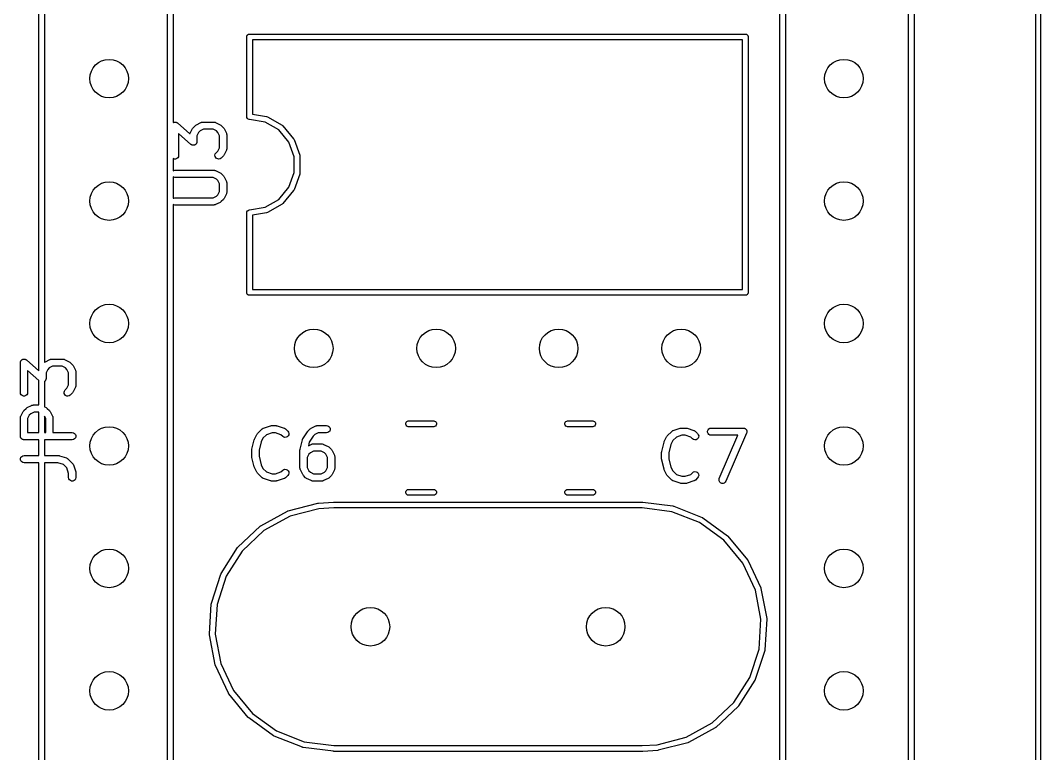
# Model space of a CAD drawing. Extents: x 202.7 to 262.5, y -125.5 to -33.7.
# Drawn here: x 241.34 to 262.5, y -101.33 to -86.12 of the extents above; entities that cross this region are included whole.
import ezdxf

# ---------------------------------------------------------------- set-up
doc = ezdxf.new("R2010")
doc.units = 0
doc.header["$MEASUREMENT"] = 0
doc.layers.add('BLACK', color=7, linetype='CONTINUOUS')

msp = doc.modelspace()

# ---------------------------------------------------------------- linework, layer by layer
at = {"layer": 'BLACK', "linetype": 'CONTINUOUS'}
for p, q in [((262.4, -115.754), (262.4, -43.7949)), ((262.5, -43.7456), (262.5, -115.804)), ((259.88, -73.2248), (259.88, -116.675)), ((244.51, -75.8948), (244.51, -88.2401)), ((257.09, -113.989), (257.09, -75.8948)), ((257.21, -75.96), (257.21, -113.94)), ((259.76, -113.94), (259.76, -75.96)), ((241.72, -93.3892), (241.72, -78.4348)), ((241.84, -78.5), (241.84, -93.2159)), ((244.39, -113.94), (244.39, -78.5)), ((246.034, -86.4544), (246.036, -86.4494)), ((246.034, -86.4597), (246.034, -86.4544)), ((246.034, -86.4598), (246.034, -86.4597)), ((246.034, -88.115), (246.034, -86.4598)), ((246.036, -86.4494), (246.037, -86.4442)), ((246.037, -86.4442), (246.039, -86.4395)), ((246.039, -86.4395), (246.041, -86.4345)), ((246.041, -86.4345), (246.045, -86.4305)), ((246.045, -86.4305), (246.047, -86.4258)), ((246.047, -86.4258), (246.051, -86.4224)), ((246.051, -86.4224), (246.055, -86.4183)), ((246.055, -86.4183), (246.059, -86.4157)), ((246.059, -86.4157), (246.064, -86.4122)), ((246.064, -86.4122), (246.069, -86.4104)), ((246.069, -86.4104), (246.073, -86.4077)), ((246.073, -86.4077), (246.078, -86.4068)), ((246.078, -86.4068), (246.083, -86.405)), ((246.083, -86.405), (246.089, -86.405)), ((246.089, -86.405), (246.089, -86.405)), ((246.089, -86.405), (256.379, -86.405)), ((246.154, -86.525), (246.154, -88.0647)), ((256.314, -86.525), (246.154, -86.525)), ((256.314, -91.705), (256.314, -86.525)), ((256.379, -86.405), (256.385, -86.405)), ((256.379, -86.405), (256.379, -86.405)), ((256.385, -86.405), (256.39, -86.4068)), ((256.39, -86.4068), (256.395, -86.4077)), ((256.395, -86.4077), (256.399, -86.4104)), ((256.399, -86.4104), (256.404, -86.4122)), ((256.404, -86.4122), (256.409, -86.4157)), ((256.409, -86.4157), (256.413, -86.4183)), ((256.413, -86.4183), (256.417, -86.4224)), ((256.417, -86.4224), (256.421, -86.4258)), ((256.421, -86.4258), (256.423, -86.4305)), ((256.423, -86.4305), (256.427, -86.4345)), ((256.427, -86.4345), (256.429, -86.4395)), ((256.429, -86.4395), (256.431, -86.4442)), ((256.431, -86.4442), (256.432, -86.4494)), ((256.432, -86.4494), (256.434, -86.4544)), ((256.434, -86.4544), (256.434, -86.4597)), ((256.434, -86.4597), (256.434, -86.4598)), ((256.434, -86.4598), (256.434, -91.7702)), ((244.516, -88.238), (244.522, -88.2345)), ((244.522, -88.2345), (244.528, -88.2336)), ((244.528, -88.2336), (244.533, -88.2316)), ((244.533, -88.2316), (244.541, -88.2316)), ((244.541, -88.2316), (244.548, -88.2305)), ((244.548, -88.2305), (244.554, -88.2316)), ((244.554, -88.2316), (244.559, -88.2316)), ((244.559, -88.2316), (244.566, -88.2341)), ((244.566, -88.2341), (244.573, -88.2355)), ((244.573, -88.2355), (244.578, -88.2385)), ((245.088, -88.2372), (245.092, -88.235)), ((245.092, -88.235), (245.101, -88.2335)), ((245.101, -88.2335), (245.109, -88.231)), ((245.109, -88.231), (245.114, -88.2312)), ((245.114, -88.2312), (245.118, -88.2305)), ((245.118, -88.2305), (245.356, -88.2305)), ((245.356, -88.2305), (245.36, -88.2312)), ((245.36, -88.2312), (245.364, -88.231)), ((245.364, -88.231), (245.373, -88.2335)), ((245.373, -88.2335), (245.382, -88.235)), ((245.382, -88.235), (245.385, -88.2372)), ((246.034, -88.1202), (246.034, -88.115)), ((246.034, -88.115), (246.034, -88.115)), ((246.034, -88.115), (246.034, -88.115)), ((246.037, -88.1358), (246.034, -88.1202)), ((246.047, -88.1542), (246.037, -88.1358)), ((246.064, -88.1678), (246.047, -88.1542)), ((246.083, -88.175), (246.064, -88.1678)), ((246.089, -88.175), (246.083, -88.175)), ((246.415, -88.2326), (246.089, -88.175)), ((246.154, -88.0647), (246.446, -88.1162)), ((246.698, -88.3956), (246.415, -88.2326)), ((246.446, -88.1162), (246.466, -88.1233)), ((246.466, -88.1233), (246.466, -88.1233)), ((246.466, -88.1233), (246.767, -88.297)), ((244.51, -88.2401), (244.516, -88.238)), ((244.578, -88.2385), (244.584, -88.2405)), ((244.584, -88.2405), (244.589, -88.2452)), ((244.589, -88.2452), (244.596, -88.249)), ((244.596, -88.249), (244.856, -88.4765)), ((244.86, -88.4624), (244.908, -88.3672)), ((244.908, -88.3672), (244.915, -88.3575)), ((244.915, -88.3575), (244.922, -88.3477)), ((244.922, -88.3477), (244.97, -88.3001)), ((244.97, -88.3001), (244.979, -88.2932)), ((244.979, -88.2932), (244.989, -88.286)), ((244.989, -88.286), (245.084, -88.2384)), ((245.037, -88.4451), (245.002, -88.5137)), ((245.067, -88.4147), (245.037, -88.4451)), ((245.136, -88.3805), (245.067, -88.4147)), ((245.084, -88.2384), (245.088, -88.2372)), ((245.338, -88.3805), (245.136, -88.3805)), ((245.407, -88.4147), (245.338, -88.3805)), ((245.385, -88.2372), (245.389, -88.2384)), ((245.389, -88.2384), (245.485, -88.286)), ((245.437, -88.4451), (245.407, -88.4147)), ((245.471, -88.5137), (245.437, -88.4451)), ((245.485, -88.286), (245.494, -88.2932)), ((245.494, -88.2932), (245.504, -88.3001)), ((245.504, -88.3001), (245.552, -88.3477)), ((245.552, -88.3477), (245.559, -88.3575)), ((245.559, -88.3575), (245.566, -88.3672)), ((245.566, -88.3672), (245.613, -88.4624)), ((246.907, -88.6455), (246.698, -88.3956)), ((246.767, -88.297), (246.767, -88.297)), ((246.767, -88.297), (246.772, -88.3015)), ((246.772, -88.3015), (246.783, -88.3104)), ((246.783, -88.3104), (246.783, -88.3104)), ((246.783, -88.3104), (247.006, -88.5764)), ((244.878, -88.6953), (244.621, -88.4708)), ((244.621, -88.4708), (244.621, -88.9245)), ((244.856, -88.4765), (244.857, -88.4703)), ((244.857, -88.4703), (244.859, -88.4666)), ((244.859, -88.4666), (244.86, -88.4624)), ((244.999, -88.6588), (244.998, -88.6645)), ((245.001, -88.6534), (244.999, -88.6588)), ((245.002, -88.6388), (245.001, -88.646)), ((245.001, -88.646), (245.001, -88.6534)), ((245.002, -88.5137), (245.002, -88.6388)), ((245.471, -88.764), (245.471, -88.5137)), ((245.613, -88.4624), (245.615, -88.4666)), ((245.615, -88.4666), (245.617, -88.4703)), ((245.617, -88.4703), (245.618, -88.479)), ((245.618, -88.479), (245.621, -88.4874)), ((245.621, -88.4874), (245.621, -88.4917)), ((245.621, -88.4917), (245.621, -88.496)), ((245.621, -88.496), (245.621, -88.7817)), ((247.019, -88.9519), (246.907, -88.6455)), ((247.006, -88.5764), (247.006, -88.5764)), ((247.006, -88.5764), (247.016, -88.5945)), ((247.016, -88.5945), (247.135, -88.9208)), ((244.884, -88.6991), (244.878, -88.6953)), ((244.89, -88.7038), (244.884, -88.6991)), ((244.895, -88.7057), (244.89, -88.7038)), ((244.9, -88.7087), (244.895, -88.7057)), ((244.907, -88.7102), (244.9, -88.7087)), ((244.914, -88.7127), (244.907, -88.7102)), ((244.92, -88.7127), (244.914, -88.7127)), ((244.926, -88.7138), (244.92, -88.7127)), ((244.933, -88.7127), (244.926, -88.7138)), ((244.94, -88.7127), (244.933, -88.7127)), ((244.946, -88.7107), (244.94, -88.7127)), ((244.952, -88.7098), (244.946, -88.7107)), ((244.958, -88.7063), (244.952, -88.7098)), ((244.965, -88.7038), (244.958, -88.7063)), ((244.969, -88.7), (244.965, -88.7038)), ((244.974, -88.6972), (244.969, -88.7)), ((244.979, -88.6917), (244.974, -88.6972)), ((244.985, -88.687), (244.979, -88.6917)), ((244.988, -88.682), (244.985, -88.687)), ((244.991, -88.6776), (244.988, -88.682)), ((244.994, -88.6708), (244.991, -88.6776)), ((244.998, -88.6645), (244.994, -88.6708)), ((245.383, -88.8928), (245.398, -88.8715)), ((245.398, -88.8715), (245.437, -88.8325)), ((245.437, -88.8325), (245.471, -88.764)), ((245.613, -88.8152), (245.566, -88.9104)), ((245.615, -88.8111), (245.613, -88.8152)), ((245.617, -88.8073), (245.615, -88.8111)), ((245.618, -88.7987), (245.617, -88.8073)), ((245.621, -88.7902), (245.618, -88.7987)), ((245.621, -88.7817), (245.621, -88.7859)), ((245.621, -88.7859), (245.621, -88.7902)), ((244.533, -88.9984), (244.51, -88.9899)), ((244.51, -88.9899), (244.51, -89.2412)), ((244.559, -88.9984), (244.533, -88.9984)), ((244.584, -88.9895), (244.559, -88.9984)), ((244.604, -88.9727), (244.584, -88.9895)), ((244.617, -88.9502), (244.604, -88.9727)), ((244.621, -88.9245), (244.617, -88.9502)), ((245.376, -88.918), (245.383, -88.8928)), ((245.379, -88.9439), (245.376, -88.918)), ((245.39, -88.9675), (245.379, -88.9439)), ((245.408, -88.986), (245.39, -88.9675)), ((245.432, -88.997), (245.408, -88.986)), ((245.458, -88.9992), (245.432, -88.997)), ((245.483, -88.9925), (245.458, -88.9992)), ((245.504, -88.9776), (245.483, -88.9925)), ((245.552, -88.9299), (245.504, -88.9776)), ((245.559, -88.9201), (245.552, -88.9299)), ((245.566, -88.9104), (245.559, -88.9201)), ((247.019, -89.2781), (247.019, -88.9519)), ((247.135, -88.9208), (247.139, -88.9414)), ((247.139, -88.9414), (247.139, -89.2886)), ((244.51, -89.2412), (244.521, -89.235)), ((244.521, -89.235), (244.546, -89.2305)), ((244.546, -89.2305), (245.356, -89.2305)), ((245.356, -89.2305), (245.36, -89.2312)), ((245.36, -89.2312), (245.364, -89.231)), ((245.364, -89.231), (245.373, -89.2335)), ((245.373, -89.2335), (245.382, -89.235)), ((245.382, -89.235), (245.385, -89.2372)), ((245.385, -89.2372), (245.389, -89.2384)), ((245.389, -89.2384), (245.485, -89.286)), ((245.485, -89.286), (245.494, -89.2932)), ((245.494, -89.2932), (245.504, -89.3001)), ((246.907, -89.5845), (247.019, -89.2781)), ((247.139, -89.2886), (247.135, -89.3092)), ((244.521, -89.376), (244.51, -89.3698)), ((244.51, -89.3698), (244.51, -89.8126)), ((244.546, -89.3805), (244.521, -89.376)), ((245.338, -89.3805), (244.546, -89.3805)), ((245.407, -89.4147), (245.338, -89.3805)), ((245.437, -89.4451), (245.407, -89.4147)), ((245.471, -89.5137), (245.437, -89.4451)), ((245.504, -89.3001), (245.552, -89.3477)), ((245.552, -89.3477), (245.559, -89.3575)), ((245.559, -89.3575), (245.566, -89.3672)), ((245.566, -89.3672), (245.613, -89.4624)), ((245.613, -89.4624), (245.615, -89.4666)), ((245.615, -89.4666), (245.617, -89.4703)), ((245.617, -89.4703), (245.618, -89.479)), ((245.618, -89.479), (245.621, -89.4874)), ((245.621, -89.4874), (245.621, -89.4917)), ((245.621, -89.4917), (245.621, -89.496)), ((245.621, -89.496), (245.621, -89.6864)), ((247.135, -89.3092), (247.016, -89.6355)), ((245.437, -89.7372), (245.471, -89.6687)), ((245.471, -89.6687), (245.471, -89.5137)), ((245.615, -89.7158), (245.613, -89.72)), ((245.617, -89.7121), (245.615, -89.7158)), ((245.618, -89.7034), (245.617, -89.7121)), ((245.621, -89.695), (245.618, -89.7034)), ((245.621, -89.6864), (245.621, -89.6907)), ((245.621, -89.6907), (245.621, -89.695)), ((246.698, -89.8344), (246.907, -89.5845)), ((247.006, -89.6536), (246.783, -89.9196)), ((247.016, -89.6355), (247.006, -89.6536)), ((244.51, -89.8126), (244.521, -89.8064)), ((244.521, -89.8064), (244.546, -89.8019)), ((244.546, -89.8019), (245.338, -89.8019)), ((245.338, -89.8019), (245.407, -89.7676)), ((245.485, -89.8964), (245.389, -89.944)), ((245.407, -89.7676), (245.437, -89.7372)), ((245.494, -89.8892), (245.485, -89.8964)), ((245.504, -89.8823), (245.494, -89.8892)), ((245.552, -89.8347), (245.504, -89.8823)), ((245.559, -89.8249), (245.552, -89.8347)), ((245.566, -89.8152), (245.559, -89.8249)), ((245.613, -89.72), (245.566, -89.8152)), ((246.415, -89.9974), (246.698, -89.8344)), ((246.774, -89.9269), (246.767, -89.933)), ((246.783, -89.9196), (246.774, -89.9269)), ((246.783, -89.9196), (246.783, -89.9196)), ((244.521, -89.9474), (244.51, -89.9412)), ((244.51, -89.9412), (244.51, -114.005)), ((244.546, -89.9519), (244.521, -89.9474)), ((245.356, -89.9519), (244.546, -89.9519)), ((245.36, -89.9512), (245.356, -89.9519)), ((245.364, -89.9514), (245.36, -89.9512)), ((245.373, -89.9489), (245.364, -89.9514)), ((245.382, -89.9474), (245.373, -89.9489)), ((245.385, -89.9452), (245.382, -89.9474)), ((245.389, -89.944), (245.385, -89.9452)), ((246.034, -90.1098), (246.037, -90.0942)), ((246.034, -91.7544), (246.034, -90.1098)), ((246.037, -90.0942), (246.047, -90.0758)), ((246.047, -90.0758), (246.064, -90.0622)), ((246.064, -90.0622), (246.083, -90.055)), ((246.083, -90.055), (246.089, -90.055)), ((246.089, -90.055), (246.415, -89.9974)), ((246.446, -90.1138), (246.154, -90.1653)), ((246.466, -90.1067), (246.446, -90.1138)), ((246.767, -89.933), (246.466, -90.1067)), ((246.466, -90.1067), (246.466, -90.1067)), ((246.767, -89.933), (246.767, -89.933)), ((246.154, -90.1653), (246.154, -91.705)), ((246.034, -91.7756), (246.034, -91.7544)), ((246.036, -91.7806), (246.034, -91.7756)), ((246.037, -91.7858), (246.036, -91.7806)), ((246.039, -91.7904), (246.037, -91.7858)), ((246.041, -91.7955), (246.039, -91.7904)), ((246.045, -91.7995), (246.041, -91.7955)), ((246.047, -91.8042), (246.045, -91.7995)), ((246.051, -91.8076), (246.047, -91.8042)), ((246.055, -91.8117), (246.051, -91.8076)), ((246.059, -91.8143), (246.055, -91.8117)), ((246.064, -91.8178), (246.059, -91.8143)), ((246.069, -91.8196), (246.064, -91.8178)), ((246.073, -91.8223), (246.069, -91.8196)), ((246.078, -91.8232), (246.073, -91.8223)), ((246.083, -91.825), (246.078, -91.8232)), ((246.089, -91.825), (246.083, -91.825)), ((256.379, -91.825), (246.089, -91.825)), ((246.089, -91.825), (246.089, -91.825)), ((246.154, -91.705), (256.314, -91.705)), ((256.385, -91.825), (256.379, -91.825)), ((256.379, -91.825), (256.379, -91.825)), ((256.39, -91.8232), (256.385, -91.825)), ((256.395, -91.8223), (256.39, -91.8232)), ((256.399, -91.8196), (256.395, -91.8223)), ((256.404, -91.8178), (256.399, -91.8196)), ((256.409, -91.8143), (256.404, -91.8178)), ((256.413, -91.8117), (256.409, -91.8143)), ((256.417, -91.8076), (256.413, -91.8117)), ((256.421, -91.8042), (256.417, -91.8076)), ((256.423, -91.7995), (256.421, -91.8042)), ((256.427, -91.7955), (256.423, -91.7995)), ((256.429, -91.7905), (256.427, -91.7955)), ((256.431, -91.7858), (256.429, -91.7905)), ((256.432, -91.7806), (256.431, -91.7858)), ((256.434, -91.7756), (256.432, -91.7806)), ((256.434, -91.7702), (256.434, -91.7703)), ((256.434, -91.7703), (256.434, -91.7756)), ((241.34, -93.2223), (241.342, -93.2151)), ((241.34, -93.8414), (241.34, -93.2223)), ((241.342, -93.2078), (241.344, -93.2024)), ((241.342, -93.2151), (241.342, -93.2078)), ((241.344, -93.2024), (241.345, -93.1967)), ((241.345, -93.1967), (241.349, -93.1903)), ((241.349, -93.1903), (241.351, -93.1835)), ((241.351, -93.1835), (241.355, -93.1791)), ((241.355, -93.1791), (241.358, -93.1741)), ((241.358, -93.1741), (241.364, -93.1694)), ((241.364, -93.1694), (241.368, -93.1639)), ((241.368, -93.1639), (241.373, -93.1611)), ((241.373, -93.1611), (241.378, -93.1574)), ((241.378, -93.1574), (241.385, -93.1549)), ((241.385, -93.1549), (241.391, -93.1513)), ((241.391, -93.1513), (241.397, -93.1505)), ((241.397, -93.1505), (241.402, -93.1485)), ((241.402, -93.1485), (241.41, -93.1485)), ((241.41, -93.1485), (241.417, -93.1473)), ((241.417, -93.1473), (241.423, -93.1485)), ((241.423, -93.1485), (241.428, -93.1485)), ((241.428, -93.1485), (241.435, -93.151)), ((241.435, -93.151), (241.442, -93.1524)), ((241.442, -93.1524), (241.447, -93.1554)), ((241.447, -93.1554), (241.453, -93.1574)), ((241.453, -93.1574), (241.458, -93.1621)), ((241.458, -93.1621), (241.465, -93.1659)), ((241.465, -93.1659), (241.72, -93.3892)), ((241.84, -93.2159), (241.848, -93.21)), ((241.848, -93.21), (241.858, -93.2029)), ((241.858, -93.2029), (241.953, -93.1553)), ((242.005, -93.2973), (241.936, -93.3316)), ((241.953, -93.1553), (241.957, -93.154)), ((241.957, -93.154), (241.961, -93.1519)), ((241.961, -93.1519), (241.97, -93.1503)), ((241.97, -93.1503), (241.978, -93.1478)), ((241.978, -93.1478), (241.983, -93.1481)), ((241.983, -93.1481), (241.987, -93.1473)), ((241.987, -93.1473), (242.225, -93.1473)), ((242.207, -93.2973), (242.005, -93.2973)), ((242.276, -93.3316), (242.207, -93.2973)), ((242.225, -93.1473), (242.229, -93.1481)), ((242.229, -93.1481), (242.233, -93.1478)), ((242.233, -93.1478), (242.242, -93.1503)), ((242.242, -93.1503), (242.251, -93.1519)), ((242.251, -93.1519), (242.254, -93.154)), ((242.254, -93.154), (242.258, -93.1553)), ((242.258, -93.1553), (242.354, -93.2029)), ((242.354, -93.2029), (242.363, -93.21)), ((242.363, -93.21), (242.373, -93.2169)), ((242.373, -93.2169), (242.421, -93.2645)), ((242.421, -93.2645), (242.428, -93.2744)), ((242.428, -93.2744), (242.435, -93.284)), ((242.435, -93.284), (242.482, -93.3793)), ((241.72, -93.5885), (241.49, -93.3876)), ((241.49, -93.3876), (241.49, -93.8414)), ((241.906, -93.362), (241.871, -93.4305)), ((241.871, -93.4305), (241.871, -93.5557)), ((241.936, -93.3316), (241.906, -93.362)), ((242.306, -93.362), (242.276, -93.3316)), ((242.34, -93.4305), (242.306, -93.362)), ((242.34, -93.6808), (242.34, -93.4305)), ((242.482, -93.3793), (242.484, -93.3834)), ((242.484, -93.3834), (242.486, -93.3872)), ((242.486, -93.3872), (242.487, -93.3958)), ((242.487, -93.3958), (242.49, -93.4042)), ((242.49, -93.4042), (242.49, -93.4085)), ((242.49, -93.4085), (242.49, -93.4128)), ((242.49, -93.4128), (242.49, -93.6985)), ((241.72, -94.0997), (241.72, -93.5885)), ((241.843, -93.6141), (241.84, -93.6159)), ((241.84, -93.6159), (241.84, -94.1365)), ((241.848, -93.6086), (241.843, -93.6141)), ((241.854, -93.6039), (241.848, -93.6086)), ((241.857, -93.5989), (241.854, -93.6039)), ((241.86, -93.5945), (241.857, -93.5989)), ((241.863, -93.5877), (241.86, -93.5945)), ((241.867, -93.5813), (241.863, -93.5877)), ((241.868, -93.5756), (241.867, -93.5813)), ((241.87, -93.5702), (241.868, -93.5756)), ((241.871, -93.5557), (241.87, -93.5629)), ((241.87, -93.5629), (241.87, -93.5702)), ((242.306, -93.7493), (242.34, -93.6808)), ((242.482, -93.7321), (242.435, -93.8273)), ((242.484, -93.7279), (242.482, -93.7321)), ((242.486, -93.7242), (242.484, -93.7279)), ((242.487, -93.7155), (242.486, -93.7242)), ((242.49, -93.7071), (242.487, -93.7155)), ((242.49, -93.6985), (242.49, -93.7028)), ((242.49, -93.7028), (242.49, -93.7071)), ((241.345, -93.867), (241.34, -93.8414)), ((241.358, -93.8896), (241.345, -93.867)), ((241.378, -93.9063), (241.358, -93.8896)), ((241.402, -93.9152), (241.378, -93.9063)), ((241.428, -93.9152), (241.402, -93.9152)), ((241.453, -93.9063), (241.428, -93.9152)), ((241.473, -93.8896), (241.453, -93.9063)), ((241.486, -93.867), (241.473, -93.8896)), ((241.49, -93.8414), (241.486, -93.867)), ((242.245, -93.8348), (242.252, -93.8097)), ((242.248, -93.8608), (242.245, -93.8348)), ((242.259, -93.8844), (242.248, -93.8608)), ((242.252, -93.8097), (242.267, -93.7883)), ((242.277, -93.9028), (242.259, -93.8844)), ((242.267, -93.7883), (242.306, -93.7493)), ((242.301, -93.9138), (242.277, -93.9028)), ((242.327, -93.9161), (242.301, -93.9138)), ((242.352, -93.9094), (242.327, -93.9161)), ((242.373, -93.8944), (242.352, -93.9094)), ((242.421, -93.8468), (242.373, -93.8944)), ((242.428, -93.837), (242.421, -93.8468)), ((242.435, -93.8273), (242.428, -93.837)), ((241.467, -94.1624), (241.477, -94.1553)), ((241.477, -94.1553), (241.572, -94.1076)), ((241.572, -94.1076), (241.576, -94.1064)), ((241.576, -94.1064), (241.58, -94.1042)), ((241.58, -94.1042), (241.589, -94.1027)), ((241.589, -94.1027), (241.597, -94.1002)), ((241.597, -94.1002), (241.602, -94.1005)), ((241.602, -94.1005), (241.606, -94.0997)), ((241.606, -94.0997), (241.72, -94.0997)), ((241.84, -94.1365), (241.877, -94.1553)), ((241.877, -94.1553), (241.887, -94.1624)), ((241.34, -94.3652), (241.341, -94.3609)), ((241.34, -94.7461), (241.34, -94.3652)), ((241.341, -94.3566), (241.343, -94.3482)), ((241.341, -94.3609), (241.341, -94.3566)), ((241.343, -94.3482), (241.345, -94.3395)), ((241.345, -94.3395), (241.347, -94.3358)), ((241.347, -94.3358), (241.348, -94.3316)), ((241.348, -94.3316), (241.396, -94.2364)), ((241.396, -94.2364), (241.403, -94.2267)), ((241.403, -94.2267), (241.41, -94.2169)), ((241.41, -94.2169), (241.458, -94.1693)), ((241.458, -94.1693), (241.467, -94.1624)), ((241.525, -94.3144), (241.49, -94.3829)), ((241.555, -94.284), (241.525, -94.3144)), ((241.624, -94.2497), (241.555, -94.284)), ((241.72, -94.2497), (241.624, -94.2497)), ((241.72, -94.6711), (241.72, -94.2497)), ((241.864, -94.3829), (241.84, -94.3345)), ((241.84, -94.3345), (241.84, -94.6711)), ((241.887, -94.1624), (241.897, -94.1693)), ((241.897, -94.1693), (241.945, -94.2169)), ((241.945, -94.2169), (241.951, -94.2268)), ((241.951, -94.2268), (241.959, -94.2364)), ((241.959, -94.2364), (242.006, -94.3316)), ((242.006, -94.3316), (242.008, -94.3358)), ((242.008, -94.3358), (242.01, -94.3395)), ((242.01, -94.3395), (242.011, -94.3482)), ((242.011, -94.3482), (242.014, -94.3566)), ((242.014, -94.3566), (242.013, -94.3609)), ((242.013, -94.3609), (242.014, -94.3652)), ((242.014, -94.3652), (242.014, -94.6711)), ((241.49, -94.3829), (241.49, -94.6711)), ((241.864, -94.6711), (241.864, -94.3829)), ((246.366, -94.5871), (246.373, -94.582)), ((246.373, -94.582), (246.377, -94.5809)), ((246.377, -94.5809), (246.381, -94.5788)), ((246.381, -94.5788), (246.524, -94.5312)), ((246.524, -94.5312), (246.536, -94.5295)), ((246.536, -94.5295), (246.548, -94.5274)), ((246.548, -94.5274), (246.643, -94.5274)), ((246.643, -94.5274), (246.655, -94.5295)), ((246.655, -94.5295), (246.667, -94.5312)), ((246.667, -94.5312), (246.809, -94.5788)), ((246.809, -94.5788), (246.813, -94.5809)), ((246.813, -94.5809), (246.817, -94.582)), ((246.817, -94.582), (246.825, -94.5871)), ((247.362, -94.5901), (247.371, -94.5829)), ((247.371, -94.5829), (247.466, -94.5353)), ((247.466, -94.5353), (247.471, -94.5341)), ((247.471, -94.5341), (247.474, -94.5319)), ((247.474, -94.5319), (247.483, -94.5304)), ((247.483, -94.5304), (247.491, -94.5279)), ((247.491, -94.5279), (247.496, -94.5281)), ((247.496, -94.5281), (247.5, -94.5274)), ((247.5, -94.5274), (247.69, -94.5274)), ((247.69, -94.5274), (247.716, -94.5319)), ((247.716, -94.5319), (247.739, -94.5449)), ((247.739, -94.5449), (247.755, -94.5649)), ((247.755, -94.5649), (247.764, -94.5894)), ((249.331, -94.4794), (249.339, -94.4595)), ((249.331, -94.5006), (249.331, -94.4794)), ((249.339, -94.5205), (249.331, -94.5006)), ((249.339, -94.4595), (249.352, -94.4433)), ((249.352, -94.5367), (249.339, -94.5205)), ((249.352, -94.4433), (249.371, -94.4327)), ((249.371, -94.5473), (249.352, -94.5367)), ((249.371, -94.4327), (249.386, -94.43)), ((249.386, -94.55), (249.371, -94.5473)), ((249.386, -94.43), (249.914, -94.43)), ((249.914, -94.55), (249.386, -94.55)), ((249.914, -94.43), (249.929, -94.4327)), ((249.929, -94.5473), (249.914, -94.55)), ((249.929, -94.4327), (249.948, -94.4433)), ((249.948, -94.5367), (249.929, -94.5473)), ((249.948, -94.4433), (249.961, -94.4595)), ((249.961, -94.5205), (249.948, -94.5367)), ((249.961, -94.4595), (249.969, -94.4794)), ((249.969, -94.5006), (249.961, -94.5205)), ((249.969, -94.4794), (249.969, -94.5006)), ((252.631, -94.4794), (252.639, -94.4595)), ((252.631, -94.5006), (252.631, -94.4794)), ((252.639, -94.5205), (252.631, -94.5006)), ((252.639, -94.4595), (252.652, -94.4433)), ((252.652, -94.5367), (252.639, -94.5205)), ((252.652, -94.4433), (252.671, -94.4327)), ((252.671, -94.5473), (252.652, -94.5367)), ((252.671, -94.4327), (252.686, -94.43)), ((252.686, -94.55), (252.671, -94.5473)), ((252.686, -94.43), (253.214, -94.43)), ((253.214, -94.55), (252.686, -94.55)), ((253.214, -94.43), (253.229, -94.4327)), ((253.229, -94.5473), (253.214, -94.55)), ((253.229, -94.4327), (253.248, -94.4433)), ((253.248, -94.5367), (253.229, -94.5473)), ((253.248, -94.4433), (253.261, -94.4595)), ((253.261, -94.5205), (253.248, -94.5367)), ((253.261, -94.4595), (253.269, -94.4794)), ((253.269, -94.5006), (253.261, -94.5205)), ((253.269, -94.4794), (253.269, -94.5006)), ((254.881, -94.6288), (255.024, -94.5812)), ((255.024, -94.5812), (255.036, -94.5795)), ((255.036, -94.5795), (255.048, -94.5774)), ((255.048, -94.5774), (255.143, -94.5774)), ((255.143, -94.5774), (255.155, -94.5795)), ((255.155, -94.5795), (255.167, -94.5812)), ((255.167, -94.5812), (255.309, -94.6288)), ((255.618, -94.5949), (255.641, -94.5819)), ((255.641, -94.5819), (255.667, -94.5774)), ((255.667, -94.5774), (256.333, -94.5774)), ((256.333, -94.5774), (256.342, -94.5789)), ((256.342, -94.5789), (256.35, -94.5794)), ((256.35, -94.5794), (256.355, -94.5811)), ((256.355, -94.5811), (256.359, -94.5819)), ((256.359, -94.5819), (256.366, -94.5862)), ((241.342, -94.7526), (241.34, -94.7461)), ((241.342, -94.7592), (241.342, -94.7526)), ((241.344, -94.7653), (241.342, -94.7592)), ((241.345, -94.7718), (241.344, -94.7653)), ((241.348, -94.7775), (241.345, -94.7718)), ((241.35, -94.7836), (241.348, -94.7775)), ((241.355, -94.7887), (241.35, -94.7836)), ((241.358, -94.7944), (241.355, -94.7887)), ((241.363, -94.7986), (241.358, -94.7944)), ((241.49, -94.6711), (241.72, -94.6711)), ((241.84, -94.6711), (241.864, -94.6711)), ((242.014, -94.6711), (242.415, -94.6711)), ((242.415, -94.6711), (242.441, -94.6757)), ((242.441, -94.6757), (242.464, -94.6887)), ((242.464, -94.6887), (242.48, -94.7086)), ((242.48, -94.7836), (242.464, -94.8036)), ((242.48, -94.7086), (242.489, -94.7331)), ((242.489, -94.7592), (242.48, -94.7836)), ((242.489, -94.7331), (242.489, -94.7592)), ((246.195, -94.8069), (246.242, -94.7117)), ((246.242, -94.7117), (246.25, -94.702)), ((246.25, -94.702), (246.256, -94.6922)), ((246.256, -94.6922), (246.352, -94.597)), ((246.371, -94.7897), (246.333, -94.8667)), ((246.352, -94.597), (246.355, -94.5945)), ((246.355, -94.5945), (246.358, -94.5913)), ((246.358, -94.5913), (246.366, -94.5871)), ((246.445, -94.7156), (246.371, -94.7897)), ((246.56, -94.6774), (246.445, -94.7156)), ((246.631, -94.6774), (246.56, -94.6774)), ((246.745, -94.7156), (246.631, -94.6774)), ((246.78, -94.7507), (246.745, -94.7156)), ((246.802, -94.7656), (246.78, -94.7507)), ((246.827, -94.7723), (246.802, -94.7656)), ((246.825, -94.5871), (246.832, -94.5913)), ((246.853, -94.7701), (246.827, -94.7723)), ((246.832, -94.5913), (246.835, -94.5945)), ((246.835, -94.5945), (246.839, -94.597)), ((246.839, -94.597), (246.886, -94.6446)), ((246.876, -94.7591), (246.853, -94.7701)), ((246.895, -94.7406), (246.876, -94.7591)), ((246.886, -94.6446), (246.901, -94.6659)), ((246.906, -94.717), (246.895, -94.7406)), ((246.901, -94.6659), (246.908, -94.6911)), ((246.908, -94.6911), (246.906, -94.717)), ((247.2, -94.7989), (247.295, -94.656)), ((247.295, -94.656), (247.3, -94.6507)), ((247.3, -94.6507), (247.304, -94.6446)), ((247.304, -94.6446), (247.352, -94.597)), ((247.415, -94.7454), (247.332, -94.8713)), ((247.352, -94.597), (247.362, -94.5901)), ((247.449, -94.7116), (247.415, -94.7454)), ((247.518, -94.6774), (247.449, -94.7116)), ((247.69, -94.6774), (247.518, -94.6774)), ((247.716, -94.6729), (247.69, -94.6774)), ((247.739, -94.6598), (247.716, -94.6729)), ((247.755, -94.6399), (247.739, -94.6598)), ((247.764, -94.6154), (247.755, -94.6399)), ((247.764, -94.5894), (247.764, -94.6154)), ((254.695, -94.8569), (254.742, -94.7617)), ((254.742, -94.7617), (254.75, -94.752)), ((254.75, -94.752), (254.756, -94.7422)), ((254.756, -94.7422), (254.852, -94.647)), ((254.852, -94.647), (254.855, -94.6445)), ((254.855, -94.6445), (254.858, -94.6413)), ((254.858, -94.6413), (254.866, -94.6371)), ((254.866, -94.6371), (254.873, -94.632)), ((254.945, -94.7656), (254.871, -94.8397)), ((254.873, -94.632), (254.877, -94.6309)), ((254.877, -94.6309), (254.881, -94.6288)), ((255.06, -94.7274), (254.945, -94.7656)), ((255.131, -94.7274), (255.06, -94.7274)), ((255.245, -94.7656), (255.131, -94.7274)), ((255.28, -94.8007), (255.245, -94.7656)), ((255.309, -94.6288), (255.313, -94.6309)), ((255.313, -94.6309), (255.317, -94.632)), ((255.317, -94.632), (255.325, -94.6371)), ((255.325, -94.6371), (255.332, -94.6413)), ((255.332, -94.6413), (255.335, -94.6445)), ((255.335, -94.6445), (255.339, -94.647)), ((255.339, -94.647), (255.386, -94.6946)), ((255.395, -94.7906), (255.376, -94.8091)), ((255.386, -94.6946), (255.401, -94.7159)), ((255.406, -94.767), (255.395, -94.7906)), ((255.401, -94.7159), (255.408, -94.7411)), ((255.408, -94.7411), (255.406, -94.767)), ((255.593, -94.6394), (255.602, -94.6149)), ((255.593, -94.6654), (255.593, -94.6394)), ((255.602, -94.6899), (255.593, -94.6654)), ((255.602, -94.6149), (255.618, -94.5949)), ((255.618, -94.7098), (255.602, -94.6899)), ((255.641, -94.7229), (255.618, -94.7098)), ((255.667, -94.7274), (255.641, -94.7229)), ((256.22, -94.7274), (255.667, -94.7274)), ((255.836, -95.6228), (256.22, -94.7274)), ((256.402, -94.6819), (255.974, -95.6819)), ((256.366, -94.5862), (256.374, -94.5896)), ((256.374, -94.5896), (256.378, -94.5927)), ((256.378, -94.5927), (256.382, -94.5949)), ((256.382, -94.5949), (256.387, -94.6015)), ((256.387, -94.6015), (256.393, -94.6075)), ((256.393, -94.6075), (256.395, -94.6114)), ((256.395, -94.6114), (256.398, -94.6149)), ((256.398, -94.6149), (256.401, -94.623)), ((256.401, -94.623), (256.405, -94.6307)), ((256.404, -94.6735), (256.402, -94.6819)), ((256.407, -94.6654), (256.404, -94.6735)), ((256.405, -94.6307), (256.406, -94.6351)), ((256.406, -94.6351), (256.407, -94.6394)), ((256.407, -94.6394), (256.407, -94.648)), ((256.407, -94.648), (256.408, -94.6566)), ((256.408, -94.6566), (256.407, -94.6609)), ((256.407, -94.6609), (256.407, -94.6654)), ((241.367, -94.8036), (241.363, -94.7986)), ((241.373, -94.8069), (241.367, -94.8036)), ((241.378, -94.8111), (241.373, -94.8069)), ((241.384, -94.8133), (241.378, -94.8111)), ((241.39, -94.8166), (241.384, -94.8133)), ((241.396, -94.8178), (241.39, -94.8166)), ((241.402, -94.82), (241.396, -94.8178)), ((241.409, -94.82), (241.402, -94.82)), ((241.415, -94.8211), (241.409, -94.82)), ((241.72, -94.8211), (241.415, -94.8211)), ((241.72, -95.1473), (241.72, -94.8211)), ((242.415, -94.8211), (241.84, -94.8211)), ((241.84, -94.8211), (241.84, -95.1473)), ((242.441, -94.8166), (242.415, -94.8211)), ((242.464, -94.8036), (242.441, -94.8166)), ((246.142, -95.0128), (246.189, -94.8223)), ((246.189, -94.8223), (246.192, -94.8148)), ((246.192, -94.8148), (246.195, -94.8069)), ((246.333, -94.8667), (246.289, -95.0402)), ((247.142, -95.0128), (247.189, -94.8223)), ((247.189, -94.8223), (247.194, -94.8107)), ((247.194, -94.8107), (247.2, -94.7989)), ((247.332, -94.8713), (247.313, -94.9454)), ((247.313, -94.9454), (247.371, -94.9163)), ((247.371, -94.9163), (247.375, -94.915)), ((247.375, -94.915), (247.379, -94.9129)), ((247.379, -94.9129), (247.388, -94.9113)), ((247.388, -94.9113), (247.396, -94.9088)), ((247.396, -94.9088), (247.401, -94.9091)), ((247.401, -94.9091), (247.405, -94.9083)), ((247.405, -94.9083), (247.595, -94.9083)), ((247.595, -94.9083), (247.599, -94.9091)), ((247.599, -94.9091), (247.604, -94.9088)), ((247.604, -94.9088), (247.612, -94.9113)), ((247.612, -94.9113), (247.621, -94.9129)), ((247.621, -94.9129), (247.625, -94.915)), ((247.625, -94.915), (247.629, -94.9163)), ((247.629, -94.9163), (247.724, -94.9639)), ((247.724, -94.9639), (247.734, -94.971)), ((247.734, -94.971), (247.744, -94.9779)), ((247.744, -94.9779), (247.791, -95.0255)), ((254.642, -95.0628), (254.689, -94.8723)), ((254.689, -94.8723), (254.692, -94.8648)), ((254.692, -94.8648), (254.695, -94.8569)), ((254.833, -94.9167), (254.789, -95.0902)), ((254.871, -94.8397), (254.833, -94.9167)), ((255.302, -94.8156), (255.28, -94.8007)), ((255.327, -94.8223), (255.302, -94.8156)), ((255.353, -94.8201), (255.327, -94.8223)), ((255.376, -94.8091), (255.353, -94.8201)), ((241.342, -95.2093), (241.35, -95.1848)), ((241.342, -95.2354), (241.342, -95.2093)), ((241.35, -95.1848), (241.367, -95.1649)), ((241.367, -95.1649), (241.39, -95.1519)), ((241.39, -95.1519), (241.415, -95.1473)), ((241.415, -95.1473), (241.72, -95.1473)), ((241.84, -95.1473), (242.13, -95.1473)), ((242.13, -95.1473), (242.142, -95.1494)), ((242.142, -95.1494), (242.153, -95.1512)), ((242.153, -95.1512), (242.296, -95.1988)), ((242.296, -95.1988), (242.3, -95.2009)), ((242.3, -95.2009), (242.304, -95.202)), ((242.304, -95.202), (242.311, -95.207)), ((242.311, -95.207), (242.319, -95.2112)), ((242.319, -95.2112), (242.322, -95.2144)), ((242.322, -95.2144), (242.326, -95.2169)), ((242.326, -95.2169), (242.421, -95.3122)), ((246.139, -95.031), (246.141, -95.0219)), ((246.139, -95.1738), (246.139, -95.031)), ((246.141, -95.1828), (246.139, -95.1738)), ((246.141, -95.0219), (246.142, -95.0128)), ((246.142, -95.192), (246.141, -95.1828)), ((246.189, -95.3825), (246.142, -95.192)), ((246.289, -95.0402), (246.289, -95.1646)), ((246.289, -95.1646), (246.333, -95.3381)), ((247.139, -95.031), (247.141, -95.0219)), ((247.139, -95.4119), (247.139, -95.031)), ((247.141, -95.0219), (247.142, -95.0128)), ((247.324, -95.123), (247.289, -95.1915)), ((247.289, -95.1915), (247.289, -95.3942)), ((247.354, -95.0926), (247.324, -95.123)), ((247.422, -95.0583), (247.354, -95.0926)), ((247.578, -95.0583), (247.422, -95.0583)), ((247.646, -95.0926), (247.578, -95.0583)), ((247.676, -95.123), (247.646, -95.0926)), ((247.711, -95.1915), (247.676, -95.123)), ((247.711, -95.3942), (247.711, -95.1915)), ((247.791, -95.0255), (247.798, -95.0354)), ((247.798, -95.0354), (247.805, -95.045)), ((247.805, -95.045), (247.853, -95.1403)), ((247.853, -95.1403), (247.854, -95.1444)), ((247.854, -95.1444), (247.856, -95.1482)), ((247.856, -95.1482), (247.858, -95.1568)), ((247.858, -95.1568), (247.86, -95.1652)), ((247.86, -95.1652), (247.86, -95.1695)), ((247.86, -95.1695), (247.861, -95.1738)), ((247.861, -95.1738), (247.861, -95.4119)), ((254.639, -95.081), (254.641, -95.0719)), ((254.639, -95.2238), (254.639, -95.081)), ((254.641, -95.0719), (254.642, -95.0628)), ((254.789, -95.0902), (254.789, -95.2146)), ((254.789, -95.2146), (254.833, -95.3881)), ((241.35, -95.2598), (241.342, -95.2354)), ((241.367, -95.2798), (241.35, -95.2598)), ((241.39, -95.2928), (241.367, -95.2798)), ((241.415, -95.2973), (241.39, -95.2928)), ((241.72, -95.2973), (241.415, -95.2973)), ((241.72, -116.659), (241.72, -95.2973)), ((242.117, -95.2973), (241.84, -95.2973)), ((241.84, -95.2973), (241.84, -113.94)), ((242.232, -95.3355), (242.117, -95.2973)), ((242.302, -95.4057), (242.232, -95.3355)), ((242.34, -95.5202), (242.302, -95.4057)), ((242.421, -95.3122), (242.423, -95.3157)), ((242.423, -95.3157), (242.427, -95.3186)), ((242.427, -95.3186), (242.431, -95.3263)), ((242.431, -95.3263), (242.436, -95.3335)), ((242.436, -95.3335), (242.437, -95.3377)), ((242.437, -95.3377), (242.439, -95.3415)), ((242.439, -95.3415), (242.487, -95.4843)), ((246.192, -95.39), (246.189, -95.3825)), ((246.195, -95.3978), (246.192, -95.39)), ((246.242, -95.4931), (246.195, -95.3978)), ((246.333, -95.3381), (246.371, -95.4151)), ((246.371, -95.4151), (246.445, -95.4892)), ((247.14, -95.4162), (247.139, -95.4119)), ((247.14, -95.4205), (247.14, -95.4162)), ((247.142, -95.4289), (247.14, -95.4205)), ((247.144, -95.4376), (247.142, -95.4289)), ((247.289, -95.3942), (247.324, -95.4627)), ((247.676, -95.4627), (247.711, -95.3942)), ((247.858, -95.4289), (247.856, -95.4376)), ((247.86, -95.4205), (247.858, -95.4289)), ((247.861, -95.4119), (247.86, -95.4162)), ((247.86, -95.4162), (247.86, -95.4205)), ((254.641, -95.2328), (254.639, -95.2238)), ((254.642, -95.242), (254.641, -95.2328)), ((254.689, -95.4325), (254.642, -95.242)), ((254.833, -95.3881), (254.871, -95.4651)), ((242.34, -95.6033), (242.34, -95.5202)), ((242.345, -95.6289), (242.34, -95.6033)), ((242.358, -95.6515), (242.345, -95.6289)), ((242.486, -95.6289), (242.473, -95.6515)), ((242.49, -95.6033), (242.486, -95.6289)), ((242.487, -95.4843), (242.488, -95.4962)), ((242.488, -95.4962), (242.49, -95.508)), ((242.49, -95.508), (242.49, -95.6033)), ((246.25, -95.5027), (246.242, -95.4931)), ((246.256, -95.5126), (246.25, -95.5027)), ((246.352, -95.6078), (246.256, -95.5126)), ((246.355, -95.6103), (246.352, -95.6078)), ((246.358, -95.6135), (246.355, -95.6103)), ((246.366, -95.6177), (246.358, -95.6135)), ((246.373, -95.6227), (246.366, -95.6177)), ((246.377, -95.6239), (246.373, -95.6227)), ((246.381, -95.6259), (246.377, -95.6239)), ((246.524, -95.6735), (246.381, -95.6259)), ((246.445, -95.4892), (246.56, -95.5274)), ((246.56, -95.5274), (246.631, -95.5274)), ((246.631, -95.5274), (246.745, -95.4892)), ((246.809, -95.6259), (246.667, -95.6735)), ((246.745, -95.4892), (246.78, -95.4541)), ((246.78, -95.4541), (246.802, -95.4392)), ((246.802, -95.4392), (246.827, -95.4324)), ((246.813, -95.6239), (246.809, -95.6259)), ((246.817, -95.6227), (246.813, -95.6239)), ((246.825, -95.6177), (246.817, -95.6227)), ((246.832, -95.6135), (246.825, -95.6177)), ((246.827, -95.4324), (246.853, -95.4347)), ((246.835, -95.6103), (246.832, -95.6135)), ((246.839, -95.6078), (246.835, -95.6103)), ((246.886, -95.5602), (246.839, -95.6078)), ((246.853, -95.4347), (246.876, -95.4457)), ((246.876, -95.4457), (246.895, -95.4641)), ((246.901, -95.5388), (246.886, -95.5602)), ((246.895, -95.4641), (246.906, -95.4877)), ((246.908, -95.5137), (246.901, -95.5388)), ((246.906, -95.4877), (246.908, -95.5137)), ((247.146, -95.4413), (247.144, -95.4376)), ((247.147, -95.4454), (247.146, -95.4413)), ((247.195, -95.5407), (247.147, -95.4454)), ((247.202, -95.5503), (247.195, -95.5407)), ((247.209, -95.5602), (247.202, -95.5503)), ((247.256, -95.6078), (247.209, -95.5602)), ((247.266, -95.6147), (247.256, -95.6078)), ((247.276, -95.6218), (247.266, -95.6147)), ((247.371, -95.6695), (247.276, -95.6218)), ((247.324, -95.4627), (247.354, -95.4931)), ((247.354, -95.4931), (247.422, -95.5274)), ((247.422, -95.5274), (247.578, -95.5274)), ((247.578, -95.5274), (247.646, -95.4931)), ((247.724, -95.6218), (247.629, -95.6695)), ((247.646, -95.4931), (247.676, -95.4627)), ((247.734, -95.6147), (247.724, -95.6218)), ((247.744, -95.6078), (247.734, -95.6147)), ((247.791, -95.5602), (247.744, -95.6078)), ((247.798, -95.5503), (247.791, -95.5602)), ((247.805, -95.5407), (247.798, -95.5503)), ((247.853, -95.4454), (247.805, -95.5407)), ((247.854, -95.4413), (247.853, -95.4454)), ((247.856, -95.4376), (247.854, -95.4413)), ((254.692, -95.44), (254.689, -95.4325)), ((254.695, -95.4478), (254.692, -95.44)), ((254.742, -95.5431), (254.695, -95.4478)), ((254.75, -95.5527), (254.742, -95.5431)), ((254.756, -95.5626), (254.75, -95.5527)), ((254.852, -95.6578), (254.756, -95.5626)), ((254.871, -95.4651), (254.945, -95.5392)), ((254.945, -95.5392), (255.06, -95.5774)), ((255.06, -95.5774), (255.131, -95.5774)), ((255.131, -95.5774), (255.245, -95.5392)), ((255.245, -95.5392), (255.28, -95.5041)), ((255.28, -95.5041), (255.302, -95.4892)), ((255.302, -95.4892), (255.327, -95.4824)), ((255.327, -95.4824), (255.353, -95.4847)), ((255.386, -95.6102), (255.339, -95.6578)), ((255.353, -95.4847), (255.376, -95.4957)), ((255.376, -95.4957), (255.395, -95.5141)), ((255.401, -95.5888), (255.386, -95.6102)), ((255.395, -95.5141), (255.406, -95.5377)), ((255.408, -95.5637), (255.401, -95.5888)), ((255.406, -95.5377), (255.408, -95.5637)), ((255.83, -95.6482), (255.836, -95.6228)), ((242.378, -95.6682), (242.358, -95.6515)), ((242.402, -95.6771), (242.378, -95.6682)), ((242.428, -95.6771), (242.402, -95.6771)), ((242.453, -95.6682), (242.428, -95.6771)), ((242.473, -95.6515), (242.453, -95.6682)), ((246.536, -95.6753), (246.524, -95.6735)), ((246.548, -95.6774), (246.536, -95.6753)), ((246.643, -95.6774), (246.548, -95.6774)), ((246.655, -95.6753), (246.643, -95.6774)), ((246.667, -95.6735), (246.655, -95.6753)), ((247.375, -95.6707), (247.371, -95.6695)), ((247.379, -95.6729), (247.375, -95.6707)), ((247.388, -95.6744), (247.379, -95.6729)), ((247.396, -95.6769), (247.388, -95.6744)), ((247.401, -95.6766), (247.396, -95.6769)), ((247.405, -95.6774), (247.401, -95.6766)), ((247.595, -95.6774), (247.405, -95.6774)), ((247.599, -95.6766), (247.595, -95.6774)), ((247.604, -95.6769), (247.599, -95.6766)), ((247.612, -95.6744), (247.604, -95.6769)), ((247.621, -95.6729), (247.612, -95.6744)), ((247.625, -95.6707), (247.621, -95.6729)), ((247.629, -95.6695), (247.625, -95.6707)), ((249.352, -95.8633), (249.371, -95.8527)), ((249.371, -95.8527), (249.386, -95.85)), ((249.386, -95.85), (249.914, -95.85)), ((249.914, -95.85), (249.929, -95.8527)), ((249.929, -95.8527), (249.948, -95.8633)), ((252.652, -95.8633), (252.671, -95.8527)), ((252.671, -95.8527), (252.686, -95.85)), ((252.686, -95.85), (253.214, -95.85)), ((253.214, -95.85), (253.229, -95.8527)), ((253.229, -95.8527), (253.248, -95.8633)), ((254.855, -95.6603), (254.852, -95.6578)), ((254.858, -95.6635), (254.855, -95.6603)), ((254.866, -95.6677), (254.858, -95.6635)), ((254.873, -95.6727), (254.866, -95.6677)), ((254.877, -95.6739), (254.873, -95.6727)), ((254.881, -95.6759), (254.877, -95.6739)), ((255.024, -95.7235), (254.881, -95.6759)), ((255.036, -95.7253), (255.024, -95.7235)), ((255.048, -95.7274), (255.036, -95.7253)), ((255.143, -95.7274), (255.048, -95.7274)), ((255.155, -95.7253), (255.143, -95.7274)), ((255.167, -95.7235), (255.155, -95.7253)), ((255.309, -95.6759), (255.167, -95.7235)), ((255.313, -95.6739), (255.309, -95.6759)), ((255.317, -95.6727), (255.313, -95.6739)), ((255.325, -95.6677), (255.317, -95.6727)), ((255.332, -95.6635), (255.325, -95.6677)), ((255.335, -95.6603), (255.332, -95.6635)), ((255.339, -95.6578), (255.335, -95.6603)), ((255.833, -95.6741), (255.83, -95.6482)), ((255.845, -95.6973), (255.833, -95.6741)), ((255.864, -95.7151), (255.845, -95.6973)), ((255.888, -95.7254), (255.864, -95.7151)), ((255.914, -95.7269), (255.888, -95.7254)), ((255.939, -95.7193), (255.914, -95.7269)), ((255.959, -95.7037), (255.939, -95.7193)), ((255.974, -95.6819), (255.959, -95.7037)), ((249.331, -95.8994), (249.339, -95.8795)), ((249.331, -95.9206), (249.331, -95.8994)), ((249.339, -95.9405), (249.331, -95.9206)), ((249.339, -95.8795), (249.352, -95.8633)), ((249.352, -95.9567), (249.339, -95.9405)), ((249.371, -95.9673), (249.352, -95.9567)), ((249.386, -95.97), (249.371, -95.9673)), ((249.914, -95.97), (249.386, -95.97)), ((249.929, -95.9673), (249.914, -95.97)), ((249.948, -95.9567), (249.929, -95.9673)), ((249.948, -95.8633), (249.961, -95.8795)), ((249.961, -95.9405), (249.948, -95.9567)), ((249.961, -95.8795), (249.969, -95.8994)), ((249.969, -95.9206), (249.961, -95.9405)), ((249.969, -95.8994), (249.969, -95.9206)), ((252.631, -95.8994), (252.639, -95.8795)), ((252.631, -95.9206), (252.631, -95.8994)), ((252.639, -95.9405), (252.631, -95.9206)), ((252.639, -95.8795), (252.652, -95.8633)), ((252.652, -95.9567), (252.639, -95.9405)), ((252.671, -95.9673), (252.652, -95.9567)), ((252.686, -95.97), (252.671, -95.9673)), ((253.214, -95.97), (252.686, -95.97)), ((253.229, -95.9673), (253.214, -95.97)), ((253.248, -95.9567), (253.229, -95.9673)), ((253.248, -95.8633), (253.261, -95.8795)), ((253.261, -95.9405), (253.248, -95.9567)), ((253.261, -95.8795), (253.269, -95.8994)), ((253.269, -95.9206), (253.261, -95.9405)), ((253.269, -95.8994), (253.269, -95.9206)), ((246.896, -96.2942), (247.509, -96.1368)), ((247.533, -96.2544), (246.933, -96.4085)), ((247.509, -96.1368), (247.516, -96.1354)), ((247.516, -96.1354), (247.518, -96.1354)), ((247.518, -96.1354), (247.52, -96.135)), ((247.52, -96.135), (247.833, -96.1153)), ((247.842, -96.235), (247.533, -96.2544)), ((247.833, -96.1153), (247.835, -96.115)), ((247.835, -96.115), (254.245, -96.115)), ((254.236, -96.235), (247.842, -96.235)), ((254.853, -96.3129), (254.236, -96.235)), ((254.245, -96.115), (254.249, -96.1157)), ((254.249, -96.1157), (254.875, -96.1948)), ((254.875, -96.1948), (254.883, -96.1962)), ((254.883, -96.1962), (254.886, -96.1976)), ((254.886, -96.1976), (254.89, -96.1985)), ((254.89, -96.1985), (255.479, -96.4315)), ((246.327, -96.6047), (246.882, -96.2997)), ((246.933, -96.4085), (246.391, -96.7062)), ((246.882, -96.2997), (246.888, -96.2965)), ((246.888, -96.2965), (246.892, -96.2956)), ((246.892, -96.2956), (246.896, -96.2942)), ((255.427, -96.5403), (254.853, -96.3129)), ((255.479, -96.4315), (255.485, -96.4347)), ((255.485, -96.4347), (255.488, -96.437)), ((255.488, -96.437), (255.492, -96.4388)), ((255.492, -96.4388), (256.004, -96.8108)), ((245.853, -97.0468), (246.315, -96.6135)), ((246.315, -96.6135), (246.321, -96.6087)), ((246.321, -96.6087), (246.324, -96.6069)), ((246.324, -96.6069), (246.327, -96.6047)), ((255.927, -96.9034), (255.427, -96.5403)), ((246.391, -96.7062), (245.941, -97.1291)), ((256.321, -97.3794), (255.927, -96.9034)), ((256.004, -96.8108), (256.01, -96.8156)), ((256.01, -96.8156), (256.012, -96.8185)), ((256.012, -96.8185), (256.015, -96.8211)), ((256.015, -96.8211), (256.418, -97.3088)), ((245.505, -97.5928), (245.844, -97.0584)), ((245.844, -97.0584), (245.848, -97.0523)), ((245.848, -97.0523), (245.851, -97.0497)), ((245.851, -97.0497), (245.853, -97.0468)), ((245.941, -97.1291), (245.61, -97.6507)), ((256.418, -97.3088), (256.423, -97.3149)), ((256.423, -97.3149), (256.424, -97.3183)), ((256.424, -97.3183), (256.426, -97.3215)), ((256.426, -97.3215), (256.696, -97.8942)), ((256.584, -97.9384), (256.321, -97.3794)), ((245.303, -98.2083), (245.498, -97.6064)), ((245.61, -97.6507), (245.419, -98.2382)), ((245.498, -97.6064), (245.501, -97.5994)), ((245.501, -97.5994), (245.503, -97.5962)), ((245.503, -97.5962), (245.505, -97.5928)), ((256.7, -98.5452), (256.584, -97.9384)), ((256.696, -97.8942), (256.698, -97.9012)), ((256.698, -97.9012), (256.699, -97.9049)), ((256.699, -97.9049), (256.7, -97.9085)), ((256.7, -97.9085), (256.819, -98.5302)), ((245.26, -98.8548), (245.3, -98.2231)), ((245.3, -98.2231), (245.301, -98.2156)), ((245.301, -98.2156), (245.302, -98.212)), ((245.302, -98.212), (245.303, -98.2083)), ((245.419, -98.2382), (245.38, -98.8548)), ((256.661, -99.1618), (256.7, -98.5452)), ((256.82, -98.5452), (256.78, -99.1769)), ((256.819, -98.5302), (256.82, -98.5377)), ((256.82, -98.5377), (256.82, -98.5415)), ((256.82, -98.5415), (256.82, -98.5452)), ((245.26, -98.8585), (245.26, -98.8548)), ((245.26, -98.8623), (245.26, -98.8585)), ((245.261, -98.8698), (245.26, -98.8623)), ((245.38, -99.4915), (245.261, -98.8698)), ((245.38, -98.8548), (245.496, -99.4616)), ((256.47, -99.7493), (256.661, -99.1618)), ((256.777, -99.1917), (256.582, -99.7936)), ((256.778, -99.188), (256.777, -99.1917)), ((256.779, -99.1844), (256.778, -99.188)), ((256.78, -99.1769), (256.779, -99.1844)), ((245.381, -99.4951), (245.38, -99.4915)), ((245.382, -99.4988), (245.381, -99.4951)), ((245.384, -99.5058), (245.382, -99.4988)), ((245.654, -100.079), (245.384, -99.5058)), ((245.496, -99.4616), (245.759, -100.021)), ((256.139, -100.271), (256.47, -99.7493)), ((256.575, -99.8072), (256.236, -100.342)), ((256.577, -99.8038), (256.575, -99.8072)), ((256.579, -99.8006), (256.577, -99.8038)), ((256.582, -99.7936), (256.579, -99.8006)), ((245.656, -100.082), (245.654, -100.079)), ((245.657, -100.085), (245.656, -100.082)), ((245.662, -100.091), (245.657, -100.085)), ((245.759, -100.021), (246.153, -100.497)), ((246.065, -100.579), (245.662, -100.091)), ((255.689, -100.694), (256.139, -100.271)), ((246.153, -100.497), (246.653, -100.86)), ((256.227, -100.353), (255.765, -100.787)), ((256.229, -100.35), (256.227, -100.353)), ((256.232, -100.348), (256.229, -100.35)), ((256.236, -100.342), (256.232, -100.348)), ((246.068, -100.581), (246.065, -100.579)), ((246.07, -100.584), (246.068, -100.581)), ((246.076, -100.589), (246.07, -100.584)), ((246.588, -100.961), (246.076, -100.589)), ((255.147, -100.991), (255.689, -100.694)), ((246.653, -100.86), (247.227, -101.087)), ((255.753, -100.795), (255.198, -101.1)), ((255.756, -100.793), (255.753, -100.795)), ((255.759, -100.791), (255.756, -100.793)), ((255.765, -100.787), (255.759, -100.791)), ((246.592, -100.963), (246.588, -100.961)), ((246.595, -100.965), (246.592, -100.963)), ((246.601, -100.968), (246.595, -100.965)), ((247.19, -101.201), (246.601, -100.968)), ((247.227, -101.087), (247.844, -101.165)), ((254.547, -101.146), (255.147, -100.991)), ((255.184, -101.106), (254.571, -101.263)), ((255.188, -101.104), (255.184, -101.106)), ((255.192, -101.103), (255.188, -101.104)), ((255.198, -101.1), (255.192, -101.103)), ((247.194, -101.202), (247.19, -101.201)), ((247.197, -101.204), (247.194, -101.202)), ((247.205, -101.205), (247.197, -101.204)), ((247.831, -101.284), (247.205, -101.205)), ((247.835, -101.285), (247.831, -101.284)), ((254.245, -101.285), (247.835, -101.285)), ((247.844, -101.165), (254.238, -101.165)), ((254.238, -101.165), (254.547, -101.146)), ((254.247, -101.285), (254.245, -101.285)), ((254.56, -101.265), (254.247, -101.285)), ((254.562, -101.265), (254.56, -101.265)), ((254.564, -101.265), (254.562, -101.265)), ((254.571, -101.263), (254.564, -101.265))]:
    msp.add_line(p, q, dxfattribs=at)
at = {"layer": 'BLACK'}
for centre in [(243.18, -87.33), (243.18, -87.33), (258.42, -87.33), (258.42, -87.33), (243.18, -89.87), (243.18, -89.87), (258.42, -89.87), (258.42, -89.87), (243.18, -92.41), (243.18, -92.41), (258.42, -92.41), (258.42, -92.41), (247.424, -92.925), (247.424, -92.925), (249.964, -92.925), (249.964, -92.925), (252.504, -92.925), (252.504, -92.925), (255.044, -92.925), (255.044, -92.925), (243.18, -94.95), (243.18, -94.95), (258.42, -94.95), (258.42, -94.95), (243.18, -97.49), (243.18, -97.49), (258.42, -97.49), (258.42, -97.49), (248.6, -98.7), (248.6, -98.7), (253.48, -98.7), (253.48, -98.7), (243.18, -100.03), (243.18, -100.03), (258.42, -100.03), (258.42, -100.03)]:
    msp.add_circle(centre, 0.4, dxfattribs=at)

doc.saveas('drawing.dxf')
